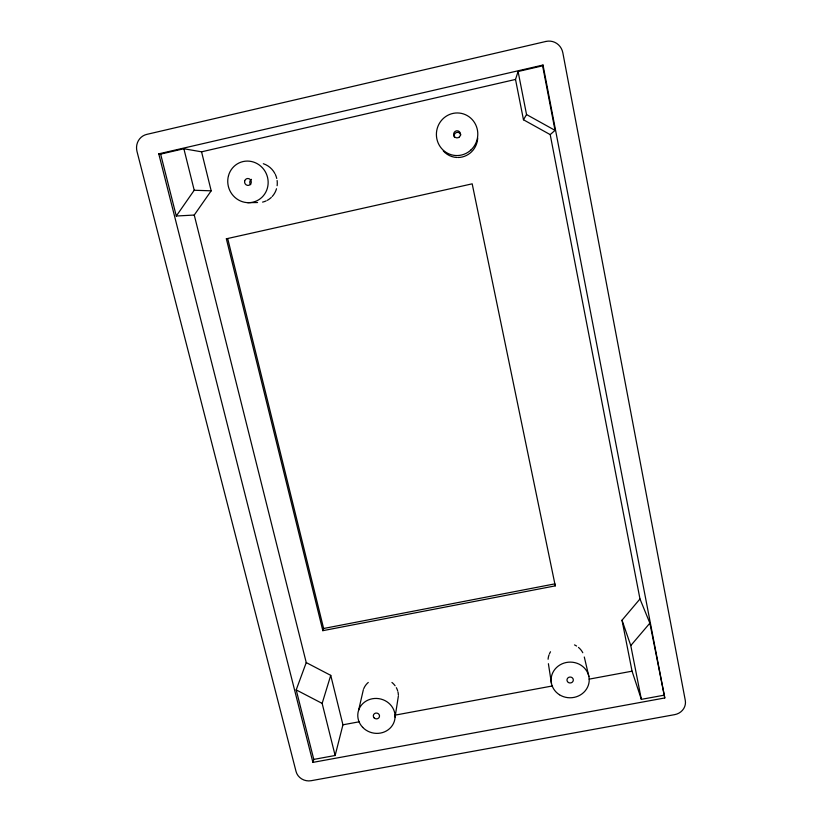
<?xml version="1.0" encoding="UTF-8"?>
<svg xmlns="http://www.w3.org/2000/svg" width="822" height="822" viewBox="0 0 822 822"><rect width="100%" height="100%" fill="white"/><g stroke="black" fill="none" stroke-linecap="round" stroke-linejoin="round"><path stroke-width="1.23" d="M395.063 717.133L398.351 696.244M358.598 710.311L363.355 689.709M312.915 762.384L313.788 759.405L335.14 755.49L342.938 724.809L330.742 675.365L306.246 662.583L194.249 215.045L211.182 190.817L201.565 151.823L183.871 148.751L160.629 154.125L158.769 153.848L312.915 762.384L664.782 697.96L543.013 65.03L158.769 153.848M335.14 755.49L322.152 703.396L330.742 675.365M664.782 697.96L649.873 623.148L639.978 598.961L550.206 134.613L523.47 119.776L515.517 79.436L518.096 71.504L542.612 65.832L543.013 65.03M322.841 630.669L323.621 628.491L227.704 238.596L226.358 238.801L322.841 630.669L555.271 585.86L554.871 583.867L323.621 628.491M313.788 759.405L296.197 689.894L306.246 662.583M523.47 119.776L526.542 114.546L518.096 71.504M194.249 215.045L176.288 216.022L194.218 190.252L183.871 148.751M663.755 695.248L641.345 699.358L632.056 671.184L622.018 620.209L639.978 598.961M641.345 699.358L630.782 645.568L649.873 623.148M550.206 134.613L555.035 130.359L542.612 65.832M201.565 151.823L515.517 79.436M226.358 238.801L472.188 183.83L555.271 585.86M342.938 724.809L359.348 721.767M394.704 715.212L552.518 685.938M589.127 679.147L632.056 671.184M247.586 202.664L257.574 202.531M194.218 190.252L211.182 190.817M296.197 689.894L322.152 703.396M526.542 114.546L555.035 130.359M622.018 620.209L630.782 645.568M160.629 154.125L176.288 216.022M584.288 656.994L588.891 676.527M548.397 663.714L551.459 683.472M477.705 138.127A20.355 19.769 -82.1 0 1 457.946 157.505M456.919 157.485A20.355 19.769 -82.1 0 1 443.294 150.929M454.556 137.49A3.473 3.37 -82.1 0 1 456.313 132.578A3.473 3.37 -82.1 0 1 460.803 134.972M263.317 163.712A19.995 19.235 68.3 0 1 274.897 173.555M275.36 174.49A19.995 19.235 68.3 0 1 276.737 178.456M277.106 180.511A19.995 19.235 68.3 0 1 277.127 185.7M276.511 188.741A19.995 19.235 68.3 0 1 272.205 196.489M271.322 197.393A19.995 19.235 68.3 0 1 267.263 200.342M266.143 200.897A19.995 19.235 68.3 0 1 262.567 202.099M250.679 184.631A3.411 3.278 68 0 1 251.45 179.34M363.735 688.682A17.95 16.779 11.8 0 1 368.277 682.445M391.93 682.455A17.95 16.779 11.8 0 1 395.105 685.774M396.327 687.685A17.95 16.779 11.8 0 1 397.643 690.788M397.94 691.857A17.95 16.779 11.8 0 1 398.362 695.155M548.089 659.244A18.29 17.159 -2.2 0 1 549.034 654.846M549.456 653.798A18.29 17.159 -2.2 0 1 550.514 651.774M574.506 644.91A18.29 17.159 -2.2 0 1 576.571 646.041M578.472 647.407A18.29 17.159 -2.2 0 1 582.788 652.74M545.88 41.46L146.768 134.387A14.457 13.655 65.3 0 0 137.007 151.495L296.043 771.488A12.638 11.621 15.2 0 0 311.178 780.705L674.646 714.647A13.111 12.135 -7.5 0 0 685.281 700.385L562.844 52.814A15.032 14.364 -72.7 0 0 545.88 41.46M470.955 149.964A21.31 20.684 -82.2 0 0 463.485 113.939A21.31 20.684 -82.2 0 0 436.852 138.856A21.31 20.684 -82.2 0 0 470.955 149.964M459.457 136.884A3.555 3.452 -82.2 0 0 458.06 130.914A3.555 3.452 -82.2 0 0 453.723 135.178A3.555 3.452 -82.2 0 0 459.457 136.884M228.526 175.559A20.92 20.088 67.7 0 0 252.816 202.202A20.92 20.088 67.7 0 0 262.506 167.883A20.92 20.088 67.7 0 0 228.526 175.559M244.699 180.902A3.483 3.35 67.7 0 0 248.747 185.34A3.483 3.35 67.7 0 0 250.361 179.617A3.483 3.35 67.7 0 0 244.699 180.902M362.697 727.357A18.701 17.416 11.9 0 0 394.231 721.603A18.701 17.416 11.9 0 0 372.356 698.751A18.701 17.416 11.9 0 0 362.697 727.357M374.133 717.873A3.113 2.908 11.9 0 0 379.384 716.897A3.113 2.908 11.9 0 0 375.726 713.095A3.113 2.908 11.9 0 0 374.133 717.873M559.443 694.744A19.07 17.837 -2 0 0 589.179 681.171A19.07 17.837 -2 0 0 561.868 663.919A19.07 17.837 -2 0 0 559.443 694.744M568.444 682.517A3.175 2.969 -2 0 0 573.324 680.123A3.175 2.969 -2 0 0 568.69 677.369A3.175 2.969 -2 0 0 568.444 682.517"/></g></svg>
